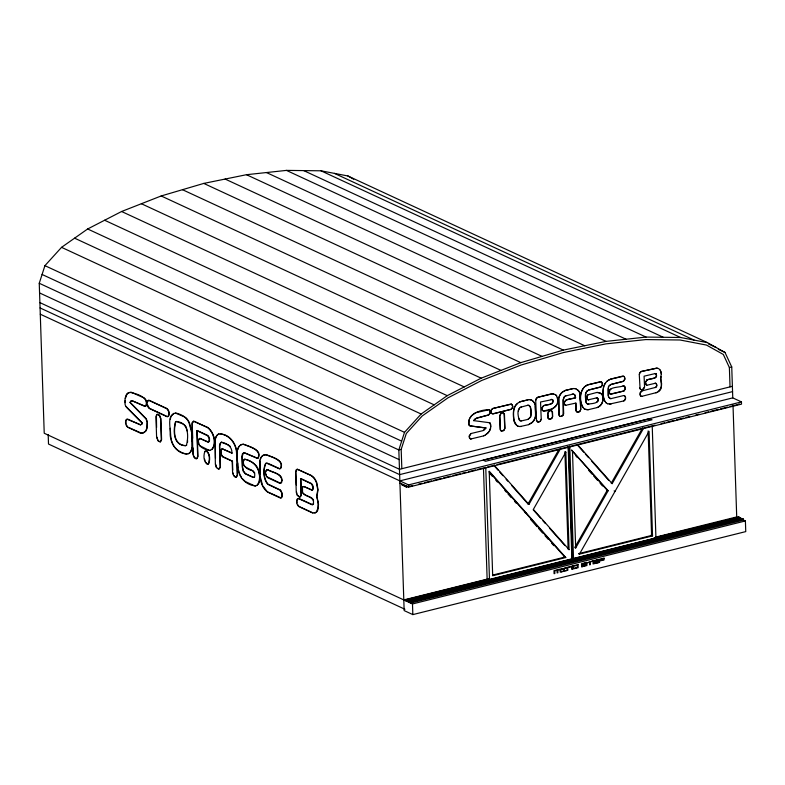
<?xml version="1.0" encoding="UTF-8"?>
<svg xmlns="http://www.w3.org/2000/svg" width="785" height="785" viewBox="0 0 785 785"><rect width="100%" height="100%" fill="white"/><g stroke="black" fill="none" stroke-linecap="round" stroke-linejoin="round"><path stroke-width="1.18" d="M125.178 402.636L125.188 400.458M490.851 426.569L490.154 423.174M568.163 446.802L571.912 559.774L572.373 558.449L569.076 458.98L569.439 446.155M125.894 421.064L126.012 423.655M220.968 450.718L221.027 453.063M209.477 441.131L209.507 438.344M313.146 489.183L313.176 486.425M598.17 399.634L597.827 401.233L596.59 402.185M469.214 436.794L470.686 433.87M640.05 394.198L640.413 392.559L642.032 390.989M147.227 427.03L147.384 421.967L146.324 418.847L130.182 402.352L130.918 401.047M260.12 460.864L260.247 474.572M156.392 415.334L156.588 427.472M490.713 426.5L490.645 427.953A8.615 6.81 -65.1 0 1 489.026 431.76L485.935 434.615M518.385 410.977L519.307 408.347M535.566 415.559L535.409 416.521A9.234 7.31 -65.1 0 1 531.896 422.575L529.286 424.283M535.851 400.203L536.459 398.437L537.843 397.328L552.512 393.834M639.392 374.386L640.001 372.62L641.384 371.511L657.074 368.145M170.286 419.229L171.022 416.413L173.907 413.322M125.374 398.515L126.993 394.05L128.897 392.539M541.11 419.308L540.159 421.251L538.834 422.026M644.436 386.985L642.876 389.419M603.773 385.906C602.811 391.43 602.026 398.319 606.03 402.754M557.399 403.529L557.89 399.997L556.594 395.866M469.283 419.337L468.782 424.508A2.836 2.247 -65.1 0 0 470.392 425.921L485.905 427.982L483.452 430.347M146.707 404.353L146.01 405.914L144.705 406.375L132.273 400.733M661.078 376.682C659.694 382.118 665.013 389.919 655.867 392.843M237.757 449.766L238.895 446.763M198.507 440.307L199.861 438.413M302.451 487.426L302.549 491.92M707.442 342.643L680.575 337.491L646.026 337.079L606.059 341.387L563.355 350.1L520.769 362.65L481.176 378.184L447.224 395.669L421.133 414.029L404.51 432.349L398.829 449.952L404.157 610.583L412.841 614.606L745.75 531.602L745.397 520.946L412.488 603.95L44.225 433.251L39.25 283.267L44.922 265.664L61.554 247.344L87.645 228.984L121.596 211.499L161.18 195.965L203.766 183.415L246.48 174.702L286.447 170.394L320.986 170.806L347.863 175.958L707.442 342.643L724.997 352.436L731.738 366.948L732.768 397.877L741.452 401.9L741.521 404.118L408.612 487.122L399.928 483.099M401.832 468.704L401.184 449.363L406.296 433.506L422.242 415.932L447.941 397.858L481.627 380.499L521.024 365.045L563.434 352.553L605.971 343.869L645.731 339.581L680.016 339.993L706.471 345.066L723.319 354.457L729.383 367.537L730.03 386.877M260.414 459.362C260.963 456.36 264.054 453.789 267.086 454.966C272.277 457.194 284.729 460.147 280.755 468.37L279.45 468.841L266.507 463.16M474.562 419.386L473.679 420.632L476.623 418.003L488.653 415L490.38 412.714L489.683 410.123M265.929 471.353L266.929 469.665M147.423 402.038L148.424 400.33M564.405 402.401L566.063 400.154M126.238 406.453A4.259 2.198 76 0 0 126.974 407.405L142.35 422.978L141.418 424.459M142.458 423.125L141.722 424.381L140.329 424.852M587.278 395.709L587.16 399.045M563.071 415L563.139 399.565L564.17 396.867L566.034 395.738M314.883 512.958L316.463 511.938L318.111 507.64L318.082 502.478L316.649 496.385L317.739 489.84L316.502 482.912A10.882 5.613 76 0 0 313.264 477.378L311.164 475.612L297.544 469.302L296.171 469.773L295.592 471.873L296.269 492.303L297.123 495.237L299.477 497.111L300.871 496.257L301.322 494.756L300.783 478.556L301.008 494.835L300.086 496.905M312.499 504.657L298.82 498.436L297.378 498.809C295.798 501.115 296.681 504.686 298.643 506.492L312.597 512.958L315.187 512.88L316.767 511.859L317.837 510.073L318.533 504.412L316.963 496.542L318.043 489.761L316.806 482.834A10.882 5.613 76 0 0 313.568 477.3L311.468 475.533L297.123 469.185L295.896 471.795L296.337 485.022M608.228 387.466L608.699 386.416M313.627 503.813L311.91 504.716L298.271 498.485L296.946 500.349L297.064 502.949M660.911 380.362C659.753 377.467 662.854 373.16 660.116 370.039A7.251 5.74 -65.1 0 0 656.937 368.077L641.247 371.452L639.863 372.551L639.255 374.317L640.099 388.928M175.722 421.977C173.456 430.523 173.318 445.193 185.78 445.635L186.732 445.105M160.67 441.582L161.288 439.669L160.591 418.709L159.728 415.922L157.304 414.146L155.921 416.727L156.598 437.166L158.227 441.15L160.513 441.827M208.437 463.729C209.87 459.814 209.88 453.907 206.386 451.061L204.865 451.336C203.501 455.163 203.364 461.119 206.867 463.945L208.28 463.964M220.771 442.583L219.741 446.272L220.428 466.859L219.496 468.939L217.327 468.321M560.863 448.107L528.943 504.392L528.011 503.96L558.724 449.795M565.838 452.111L533.368 509.377L569.076 549.637L565.838 452.111L564.906 451.679L568.134 549.206L569.076 549.637M642.552 427.982L611.24 483.207L612.172 483.638L643.484 428.414M575.68 547.989L608.149 490.723L571.509 450.031L607.217 490.291L574.748 547.557L575.68 547.989L572.451 450.462M579.448 554.112L649.067 431.358L652.531 535.89L579.448 554.112L578.516 553.68L651.599 535.458L648.125 430.926M551.855 418.13L552.522 416.462L552.13 411.399M556.83 404.53L555.554 406.424L551.992 408.897L543.779 410.947L542.356 410.398M564.307 396.935L563.228 400.056L563.679 413.774L563.208 415.069L561.265 416.433M469.979 418.071L471.589 415.697L474.945 413.175M204.659 452.111L205.17 451.257L206.69 450.992C210.194 453.828 210.174 459.735 208.741 463.65L207.976 464.043M604.362 384.827L605.637 382.766M601.653 386.151L602.438 383.845L601.81 382.167M583.284 388.32C579.526 393.805 579.909 401.822 582.921 407.572M126.169 420.112L126.63 419.445M145.696 405.992C149.552 397.161 136.001 393.511 129.79 392.323M257.98 458.038C261.954 449.805 249.512 446.851 244.321 444.634L243.772 444.467M281.423 497.7L282.031 493.677L280.49 490.389L267.636 484.198C263.22 478.889 262.779 469.253 265.634 463.376L267.714 463.179M221.242 449.785L222.332 448.824M280.932 483.06C284.886 474.945 272.611 471.932 267.459 469.773M196.731 458.607L197.663 456.527L196.799 430.572L207.956 435.93L209.301 439.522L208.427 441.994M584.256 387.231C578.839 392.696 579.065 403.608 584.393 408.975M257.372 485.032C263.289 475.474 256.616 460.854 244.999 459.362M211.97 449.57C216.493 442.966 213.746 432.241 207.485 427.56L193.875 421.241L192.05 422.654L192.914 454.005L193.777 456.929L195.416 458.636L197.045 458.528L197.967 456.448L197.104 430.494L207.731 435.42L209.271 437.382M517.58 403.441C512.477 407.366 513.547 414.401 513.91 419.946M658.164 391.548C661.196 389.193 662.265 384.984 661.225 381.363M244.469 459.254C240.701 464.131 246.941 470.136 252.034 470.284M243.478 452.896L242.212 456.32L242.565 466.928L243.458 470.98L245.489 473.659L253.457 477.358L254.683 476.976M265.938 463.307C263.093 469.175 263.524 478.811 267.95 484.119L280.52 490.036L282.335 493.598L282.168 496.993L280.422 498.043L267.577 492.087C258.608 485.395 259.815 472.334 259.649 462.542C259.423 458.666 262.367 453.455 266.782 455.045C271.973 457.262 284.425 460.216 280.451 468.449L279.833 468.782L268.813 463.69M488.182 432.849L484.806 435.322M623.722 390.94L624.997 389.684L625.341 388.084L624.713 386.387L623.035 385.837M623.467 381.137L624.811 379.096L624.693 377.33M501.222 413.195L499.8 415.746L500.487 430.288M549.274 411.055L547.822 413.587L548.205 418.395M623.79 390.871L625.135 388.86L624.575 386.328M543.357 405.923L541.974 407.994L542.062 409.701M646.899 380.117L645.515 382.177L645.839 384.414M655.622 377.428L656.378 376.466L656.201 374.033M584.118 387.162L586.729 385.406M239.719 445.684L241.751 444.388M483.913 430.092L485.905 427.982M562.727 415.726L560.411 416.472M609.278 385.474L611.054 384.385L623.604 381.196L624.948 379.155L624.252 376.574M475.062 418.758L488.515 414.941L489.968 413.42L490.125 410.889M160.209 441.906L161.592 439.59L160.905 418.631L159.247 414.804L156.892 414.46M600.819 386.877L602.242 385.533L602.576 383.914L601.143 381.706M601.173 386.789L588.632 389.978C583.687 391.911 585.659 398.584 586.159 402.509M519.493 402.155C512.497 405.276 512.762 414.303 514.008 420.524M607.158 381.01L610.524 379.116L622.711 376.074L624.389 376.633M236.177 477.113L237.276 474.896L236.55 453.033C236.177 443.937 230.015 435.449 220.683 433.86M543.632 405.747L541.836 407.935L541.925 409.633L543.132 410.947C550.55 411.634 560.097 406.218 557.419 397.671M647.174 379.93L645.378 382.118L646.3 384.905M585.208 386.22L587.072 385.249M623.388 381.343L611.191 384.454L608.561 386.357L608.336 395.738M221.537 442.102L219.908 443.643L219.486 445.772L220.114 466.938L218.583 469.224L216.238 467.34L215.375 464.416L214.953 440.248A13.757 7.094 76 0 1 218.681 434.017C231.065 433.212 238.189 446.881 237.021 457.822M143.557 432.869L145.353 431.367A12.913 6.663 76 0 0 146.923 427.109L147.08 422.045L146.01 418.925L129.878 402.43L131.546 400.733M598.072 407.111C601.997 405.148 603.694 400.36 602.595 396.239M470.951 433.703L469.155 435.891L469.813 438.432M623.761 391.038L610.288 394.109M623.82 400.821C625.773 400.272 626.381 396.965 624.566 395.826M655.367 377.752L647.036 379.871M623.947 400.742L625.194 399.369L625.4 396.955M280.618 483.315L267.106 476.858M176.703 421.408L175.408 422.045C173.151 430.602 173.014 445.272 185.476 445.713L186.428 445.183C188.626 437.01 188.93 423.154 177.577 421.663M312.587 504.706L313.058 504.451C316.816 494.707 297.083 497.121 302.608 486.857L303.756 486.553L312.018 490.026M244.047 452.749L257.294 458.352L258.285 457.959C262.259 449.736 249.816 446.773 244.626 444.555L243.173 444.379M587.769 394.865L596.62 392.52M588.74 394.482C586.68 395.081 585.796 398.211 587.622 399.536M611.172 388.889L609.709 390.116L609.356 392.922M655.269 387.584L656.702 386.22L656.348 383.531M550.275 419.17L551.992 418.199L552.66 416.521L552.522 412.282L551.531 410.84M551.521 418.68L548.646 418.935M578.427 412.154L580.027 411.104L580.674 409.436L580.056 393.991M302.922 486.778L304.06 486.484L311.733 490.036M312.106 490.056L312.979 487.583L311.635 483.992L300.469 478.624M312.881 489.752L311.704 490.105M209.202 441.69L207.75 442.053L200.077 438.501M255.586 485.886C261.847 483.796 259.688 475.003 258.53 470.195C256.921 464.043 250.807 461.207 245.303 459.294L244.164 459.333C237.678 469.528 257.804 467.418 254.379 477.054L253.153 477.437L245.175 473.738L243.154 471.059L242.261 467.006L241.908 456.399L242.467 453.671L244.351 452.68M519.356 402.097L520.396 401.743M586.935 385.18L587.68 384.964M210.174 450.413C218.377 446.204 214.109 432.005 207.799 427.482L193.444 421.123L192.217 423.743L192.698 438.226M527.922 419.308C532.652 417.1 532.367 408.121 528.707 405.237M550.069 410.683L548.411 411.664L547.685 413.518L548.067 418.326L549.559 419.278M520.17 407.337L527.706 405.296M521.485 406.846C516.275 408.779 518.012 416.158 519.376 420.201M519.778 401.891L527.824 399.83M564.945 396.111L573.05 394.109M587.298 385.013L600.417 381.726M543.495 405.688C546.193 404.726 555.034 405.06 552.679 399.83M657.182 392.392L641.934 396.317M528.511 424.597L532.034 422.644A9.234 7.31 -65.1 0 0 535.547 416.58L535.35 406.306M623.859 390.999L611.073 394.168M597.179 407.484C602.448 406.012 604.695 398.849 601.761 394.404M483.658 435.783L484.934 435.39M520.543 401.577L528.943 399.663M142.428 433.202L145.667 431.289A12.913 6.663 76 0 0 147.227 427.03M222.538 448.912L232.154 453.151L222.292 448.863M222.597 448.784L221.399 449.206L220.654 450.786L221.498 455.457L222.665 456.899L232.468 461.217L232.762 470.078M475.945 412.665L489.143 409.721M588.093 384.709L601.281 381.765M488.28 409.691C480.077 410.005 467.095 413.881 468.92 424.567A2.836 2.247 -65.1 0 0 470.529 425.99L485.797 427.943M510.711 404.098L492.98 408.514L491.518 409.77L491.165 412.576M572.461 388.703L565.583 390.41L562.6 392.029A9.175 7.251 -65.1 0 0 558.792 398.407L559.205 415.658M492.882 413.823L510.947 409.319L512.664 407.052L512.114 404.53M600.79 387.044L588.77 390.047C584.089 391.676 585.963 397.652 585.904 401.272M641.306 389.743L643.621 388.997L644.573 387.054L644.083 376.182L655.053 373.591M543.74 405.58C546.429 404.147 553.808 405.345 552.905 400.35M566.171 399.987L575.601 397.73L574.6 394.6M647.282 379.763C649.911 378.537 658.291 379.292 656.338 374.102L655.799 373.689M575.601 397.73C572.471 399.428 563.237 397.966 564.444 403.971M576.141 410.732L575.837 403.088L565.651 405.305M596.463 397.936L588.416 399.771M647.321 385.16L655.151 383.306M401.184 449.363L398.829 449.952L39.25 283.267M729.383 367.537L731.738 366.948M471.069 433.516L483.256 430.572M611.054 398.613L623.496 395.601M471.108 438.913L483.796 435.852M528.648 424.665L520.327 426.51M588.475 409.652L597.316 407.543M623.869 400.919L609.288 404.147M732.385 386.289L399.477 469.293L39.888 302.608M732.562 391.617L399.653 474.621L40.064 307.936M399.859 480.881L732.768 397.877M40.28 314.196L408.534 484.904L741.452 401.9M401.724 483.923L401.753 484.865L405.982 486.818L408.357 486.229M405.982 486.818L412.625 485.66M418.572 484.178L422.144 483.295M424.518 482.697L431.652 480.92M434.026 480.322L441.16 478.546M443.545 477.957L450.678 476.181M453.053 475.582L460.187 473.806M462.561 473.208L466.133 472.325M468.508 471.726L475.641 469.95M478.026 469.361L485.159 467.575M487.534 466.987L494.668 465.211M497.042 464.612L529.149 456.615M531.523 456.016L538.657 454.24M541.042 453.642L655.181 425.185M661.117 423.704L664.689 422.821M667.064 422.222L674.197 420.446M676.582 419.847L683.715 418.071M686.09 417.483L689.662 416.59M695.598 415.108L699.17 414.215M705.116 412.733L708.678 411.85M711.063 411.252L718.196 409.476M720.571 408.887L727.705 407.101M730.079 406.512L737.213 404.736M492.931 575.022L564.827 557.095L489.094 471.697M565.769 557.527L492.686 575.748L489.222 471.216L565.769 557.527L564.189 556.801M403.804 599.926L488.221 578.879M655.867 537.087L736.713 516.922L741.462 519.13M405.6 600.76L405.57 599.828L488.8 579.075M654.062 537.872L739.185 517.148L406.287 600.623L405.57 599.828M406.277 600.152L739.185 517.148M742.561 519.297L739.136 517.717L406.581 600.633L410.005 602.223L743.405 519.111L743.434 520.043L745.397 520.946M407.435 600.751L739.99 517.835M409.142 601.545L741.697 518.62M413.518 601.428L409.947 602.321L743.405 519.111M415.893 600.839L423.027 599.053M425.401 598.464L432.535 596.688M434.919 596.09L442.053 594.314M444.428 593.725L457.508 590.457M459.882 589.869L467.016 588.093M469.401 587.494L476.534 585.718M478.909 585.119L486.043 583.343M488.417 582.755L501.497 579.487M503.882 578.898L511.015 577.122M513.39 576.524L520.524 574.748M522.898 574.159L530.032 572.373M532.416 571.784L535.978 570.891M538.353 570.303L545.487 568.526M547.871 567.928L555.005 566.152M557.379 565.553L564.513 563.777M566.888 563.188L656.064 540.953M658.438 540.365L665.572 538.579M667.957 537.99L675.09 536.214M677.465 535.615L700.053 529.983M702.438 529.394L709.571 527.608M711.946 527.02L719.08 525.243M721.454 524.645L728.588 522.869M730.972 522.28L741.668 519.611M743.434 520.043L410.526 603.047L409.937 601.85M586.846 562.452L581.489 563.787L581.557 565.524L586.14 564.386L586.169 565.249L581.597 566.829L586.954 565.494L586.886 563.758L582.303 564.896L582.274 564.032L586.837 562.452M560.117 569.557L557.811 570.126L557.909 572.736L557.134 572.922L557.046 570.312L554.76 570.891L554.848 573.492L554.082 573.678L553.974 570.646L560.863 568.929L560.961 571.971L560.196 572.157L560.107 569.557M563.552 568.703L561.255 569.272L566.593 567.506L564.307 568.507L564.395 570.675L566.701 570.538L561.334 571.872L563.63 570.872L563.552 568.703L563.62 570.862M593.735 561.167L598.307 559.587L592.96 560.922L593.067 563.964L598.415 562.629L593.803 563.336L593.784 562.472L598.347 560.892L593.764 562.04L593.735 561.167L593.774 562.04M186.614 454.093L188.753 453.602A13.855 7.143 76 0 0 192.178 447.597M281.108 497.965L267.881 492.009M131.242 400.811L132.066 400.625M257.676 458.293L244.567 452.788M145.392 406.247L131.752 400.703M521.201 420.966L528.06 419.367L530.768 416.796L530.474 406.797L528.845 405.296L527.569 405.237M200.136 438.373L198.939 438.795C195.328 445.321 204.306 449.913 209.624 450.374M573.433 388.565L565.445 390.351L562.462 391.96A9.175 7.251 -65.1 0 0 558.655 398.338L558.812 414.676L559.774 416.256M521.328 426.49L519.228 426.471M167.47 416.668L168.461 416.295C170.011 413.96 169.069 410.31 167.009 408.573L149.258 400.34L148.12 400.409C146.069 402.548 147.06 406.512 149.081 408.357L167.156 416.747C170.335 415.677 168.814 410.261 166.705 408.651L148.954 400.419M596.482 392.461L599.701 392.755M142.742 433.124L140.162 433.026L127.592 427.197C125.629 425.401 124.746 421.82 126.326 419.524L127.769 419.141L140.172 424.773M572.196 394.109L573.727 394.207M611.034 404.118L607.462 403.706M577.691 412.223L579.683 411.654L580.812 409.505L579.86 393.118M588.613 409.711L585.149 409.377M501.909 412.743L503.627 413.038M502.851 412.763L501.085 413.126L499.662 415.677L500.114 429.307L501.065 430.896M549.932 410.614L550.874 410.634M209.32 450.453L210.488 450.335M254.723 485.925L255.89 485.807M126.944 419.21L140.633 424.783M642.297 389.772L640.531 389.468M537.99 422.065L540.296 421.319L541.248 419.367L540.541 401.998L552.414 399.555M501.703 431.112L503.676 430.504L504.794 428.365L504.078 413.538M654.69 373.542L655.357 373.601M551.158 399.359L551.816 399.418M208.339 441.975L199.832 438.452M624.036 385.926L623.172 385.906C619.777 387.702 606.314 386.505 609.778 393.687M573.295 388.506L574.404 388.595M623.722 376.172L610.661 379.175C601.742 382.226 601.899 393.962 604.803 401.263M511.575 404.128L492.843 408.455C490.723 409.23 490.066 412.694 492.244 413.823M587.514 404.118C590.634 403.588 600.604 403.775 597.67 398.162M588.76 404.236L586.621 403.48M528.805 399.594L530.042 399.722A9.283 7.34 -65.1 0 1 532.917 401.037M641.149 396.258L642.071 396.386M470.323 438.854L471.245 438.982M610.965 398.682L609.602 398.329M597.552 392.353L601.29 393.736M655.014 383.247L655.514 383.345M596.335 397.877L596.836 397.975M186.918 454.015C176.546 453.495 170.443 443.653 170.149 434.174C170.944 428.188 166.283 414.558 175.801 413.018C179.608 413.832 183.396 415.707 186.369 418.199A13.924 7.183 76 0 1 189.283 422.526L191.687 430.357L192.256 441.592M588.779 399.859L588.083 399.712M587.445 409.819L584.256 408.916M553.533 393.952L551.306 393.874L537.705 397.269L536.322 398.368L535.713 400.134L536.518 420.328L537.352 421.849M243.134 444.251C233.724 445.615 238.218 459.637 237.521 465.407C237.698 475.484 244.469 484.757 255.037 485.846M242.624 444.31L243.831 444.349M655.377 383.276L656.015 383.414M596.698 397.916L597.336 398.044M473.679 420.632L489.241 422.683M175.497 413.096L183.837 416.59L186.065 418.277A13.924 7.183 76 0 1 188.979 422.605L191.648 432.594L191.874 447.676A13.855 7.143 76 0 1 188.449 453.681M176.399 421.486L183.072 423.988M221.233 442.181L228.808 445.193M520.023 420.75L521.142 421.035M186.153 453.946C179.392 452.503 173.406 447.95 171.778 441.042M574.267 388.526L576.229 388.997M196.436 458.734C192.119 457.312 193.365 451.277 193.022 447.892M299.791 497.033L297.436 495.158M518.188 426.226L519.356 426.54M141.614 433.222L128.946 427.609M655.22 373.532L655.936 373.748M577.044 412.037L577.829 412.282M610.632 398.652L608.385 396.759M489.104 422.615L489.83 422.87M550.736 410.575L551.669 410.898M559.636 416.187L560.549 416.531M538.127 422.124L536.381 420.26M500.928 430.828L503.813 430.572L504.932 428.424L504.47 414.451L503.489 412.969M553.396 393.893L555.397 394.639M623.889 395.571L625.213 396.366M655.877 383.345L656.986 385.072L656.083 387.26L641.894 390.92L640.275 392.5L640.217 395.071M597.199 397.975L598.091 398.613M646.163 384.836L646.899 385.141M587.484 399.467L588.22 399.771M565.053 405.06L565.789 405.364M517.236 425.794L518.326 426.284M573.599 394.139L574.738 394.669M708.453 343.938L716.224 347.539M718.344 349.345L724.997 352.436M334.43 173.377L694.009 340.062M320.986 170.806L680.575 337.491M303.716 170.6L663.296 337.285M286.447 170.394L646.026 337.079M266.458 172.543L626.047 339.228M246.48 174.702L606.059 341.387M738.891 403.814L739.598 404.138M225.128 179.058L584.707 345.743M203.766 183.415L563.355 350.1M182.473 189.695L542.062 356.38M161.18 195.965L520.769 362.65M575.837 403.088L575.945 410.398L576.641 411.683M141.388 203.727L500.967 370.412M121.596 211.499L481.176 378.184M104.621 220.242L464.2 386.926M739.136 517.717L742.845 518.846M87.645 228.984L447.224 395.669M74.595 238.169L434.174 404.854M614.106 490.929L615.038 491.361M606.579 489.997L608.149 490.723M61.554 247.344L421.133 414.029M650.961 535.164L652.531 535.89M44.922 265.664L404.51 432.349M42.086 274.465L401.665 441.15M525.057 512.674L526.637 513.4M39.574 292.942L399.153 459.627M166.4 416.168L149.386 408.288L147.501 404.815M300.783 478.556L311.409 483.481L312.93 485.464M222.184 442.338C227.464 443.466 232.595 447.322 231.84 453.22M208.731 450.168L199.724 445.625M232.468 461.217L222.754 456.595M488.721 579.958L487.142 579.232L483.481 468.684M254.144 485.64L245.42 481.597L242.074 478.438M300.027 506.914L312.901 512.88M406.287 600.623L410.005 602.223M404.942 609.268L48.503 444.045L48.189 434.576M347.863 175.958L353.711 179.225M576.092 388.938L579.144 391.322M605.892 402.695L607.6 403.775M235.363 476.937L233.969 475.622M511.437 404.069L512.87 406.277L512.536 407.876L511.084 409.377L493.019 413.881L491.459 413.273M517.374 425.853L514.989 423.586L513.959 420.858M489.016 409.662L489.82 410.192M470.46 438.923L469.253 437.608M640.511 395.777L641.286 396.327M609.651 393.619L610.426 394.178M207.171 463.876L205.533 462.159M159.375 441.719L157.756 440.012L156.912 437.098M555.26 394.58L556.133 395.208M600.427 393.099L601.899 394.462M520.161 420.819L518.483 418.052M572.373 558.449L573.55 559.371L569.802 446.39M577.181 412.105L576.102 410.957M489.693 422.801L490.89 425.117M267.077 491.449L262.828 485.846M184.112 424.469L186.222 427.011L187.222 431.014M552.277 399.496L552.807 399.899M298.957 506.413L297.515 504.431M127.896 427.128L126.454 425.136M253.133 470.794L254.772 473.139M229.514 445.684L230.211 446.4M640.668 389.527L639.706 387.947M564.601 404.569L565.19 405.129M577.711 389.851L579.997 393.187M577.367 444.398L612.172 483.638M578.054 445.792L583.716 452.18M585.335 454.005L588.573 457.655M591.812 461.305L608.807 480.469M575.768 455.771L577.387 457.606M588.75 470.411L591.998 474.071M593.617 475.906L597.679 480.479M600.113 483.226L602.546 485.974M494.148 465.152L528.943 504.392M494.02 465.633L498.063 470.195M499.682 472.021L502.92 475.671M506.158 479.321L507.777 481.146M511.82 485.709L528.011 503.96M533.241 509.858L540.551 518.09M542.985 520.838L545.418 523.585M549.471 528.158L564.896 545.546M489.3 472.874L492.548 476.544M495.806 480.214L497.435 482.039M504.755 490.301L506.374 492.136M508.003 493.961L511.261 497.631M514.509 501.301L516.137 503.136M530.66 519.513L537.048 526.715M538.647 528.521L542.641 533.015M545.035 535.723L548.234 539.324M551.423 542.926L553.817 545.624M516.52 425.264L513.822 420.191M555.996 395.149L556.732 395.925M142.154 423.193L126.67 407.484A4.259 2.198 76 0 1 125.021 404.059L125.07 398.584L125.973 395.365L127.562 393.216L131.203 392.206L144.548 398.162L146.108 400.183L146.766 403.176M303.02 493.019C305.218 497.033 312.077 495.757 313.529 500.379M222.41 456.232L221.341 454.279M534.33 402.744L532.779 400.968A9.283 7.34 -65.1 0 0 529.904 399.653M533.555 401.753L534.811 403.784M586.022 402.45L586.758 403.549M660.254 370.098L661.421 374.151M640.079 395.012L640.648 395.836M609.013 397.74L608.198 395.679L607.963 388.546M240.171 474.817L241.172 477.015M564.739 404.628L564.189 403.166M216.542 467.261L215.679 464.337M262.406 484.767L260.453 477.486M534.673 403.716L535.242 405.04M233.42 474.552L232.91 472.737M266.007 474.12L266.449 475.602M199.066 444.369L198.438 441.464M238.581 470.058L239.67 473.718M575.14 395.375L575.464 397.671M170.826 437.147L171.228 439.129M535.105 404.972L535.762 414.696M238.248 468.174L237.747 463.022M296.573 492.234L296.848 493.794M204.679 459.235L204.944 460.795M170.777 436.774L170.257 428.276M568.33 446.812L569.076 458.98M738.479 516.824L738.508 517.757M733.004 404.962L736.713 516.922M652.217 425.853L655.966 538.824M593.784 562.472L593.813 563.345M485.758 467.35L489.506 580.321M408.534 484.904L408.612 487.122M412.488 603.95L412.841 614.606M406.65 486.209L406.689 487.142M237.217 463.886L237.472 475.524L236.481 477.045L235.058 477.015L233.665 475.7L232.595 472.815L232.164 461.295M215.482 458.224L215.257 440.169A13.757 7.094 76 0 1 216.827 435.734M187.517 439.983L187.586 442.23M217.298 435.135A13.757 7.094 76 0 1 218.986 433.938M490.507 427.894A8.615 6.81 -65.1 0 1 488.888 431.701M281.992 480.283L281.678 482.363L280.019 483.413L267.587 477.673C265.575 475.828 264.565 471.854 266.625 469.744L267.763 469.705C272.218 473.09 282.109 472.855 281.992 480.283M565.602 439.639L483.197 460.177L485.562 461.276L567.967 440.728L565.602 439.639M649.646 418.68L567.241 439.227L569.606 440.316L652.011 419.779L649.646 418.68M572.334 566.073L566.966 567.408L567.084 570.45L567.849 570.253L567.751 567.643L571.578 566.701L571.666 569.302L572.432 569.115L572.324 566.073M578.064 564.641L572.707 565.975L572.814 569.017L578.162 567.683L578.054 564.641M592.587 561.03L587.249 562.796L589.545 562.217L589.623 564.827L590.389 564.631L590.3 562.031L592.577 561.02M604.048 558.164L598.69 559.499L598.798 562.541L599.563 562.345L599.514 561.039L604.107 559.901L604.038 558.164M577.309 565.269L573.482 566.22L573.56 568.389L577.387 567.437L577.299 565.269M603.292 558.792L599.465 559.744L599.505 560.608L603.322 559.656L603.292 558.783M406.022 486.249L402.597 484.669L406.022 486.249"/></g></svg>
